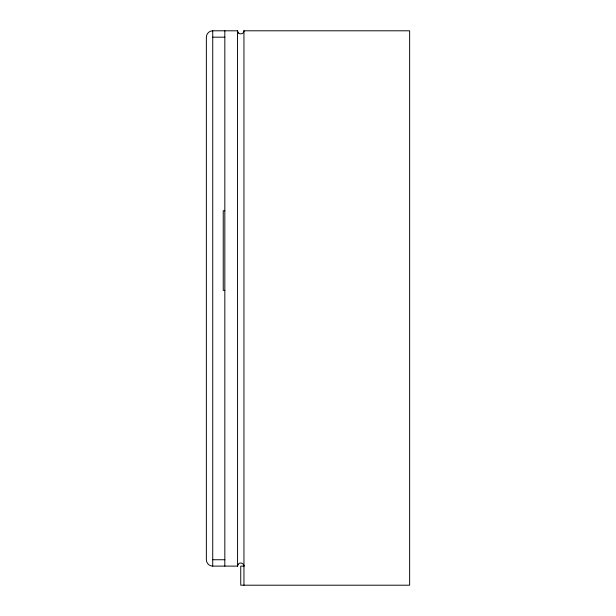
<?xml version="1.0" encoding="UTF-8"?>
<svg xmlns="http://www.w3.org/2000/svg" width="616" height="616" viewBox="0 0 616 616"><rect width="100%" height="100%" fill="white"/><g stroke="black" fill="none" stroke-linecap="round" stroke-linejoin="round"><path stroke-width="0.92" d="M237.999 564.525L237.537 566.119L212.728 566.119C209.317 566.143 206.337 563.155 206.36 559.744L206.36 37.176C206.337 33.765 209.317 30.777 212.728 30.8L237.576 30.8C237.422 34.896 244.105 34.896 243.951 30.8L243.951 585.2M237.684 565.295L237.576 566.119L237.537 30.8L237.653 31.624M237.969 564.518C239.455 561.769 244.075 562.97 243.951 566.119L240.748 566.119L240.748 585.2L409.64 585.2L409.64 30.8L243.936 30.8M212.728 37.176L224.832 37.176M224.832 210.757L223.238 210.757L223.238 290.367L224.832 290.367M212.728 559.744L224.832 559.744M237.969 32.402L238.477 33.064M243.828 565.295L243.936 566.119M224.832 30.8L224.832 566.119M212.728 30.8L212.728 566.119"/></g></svg>
